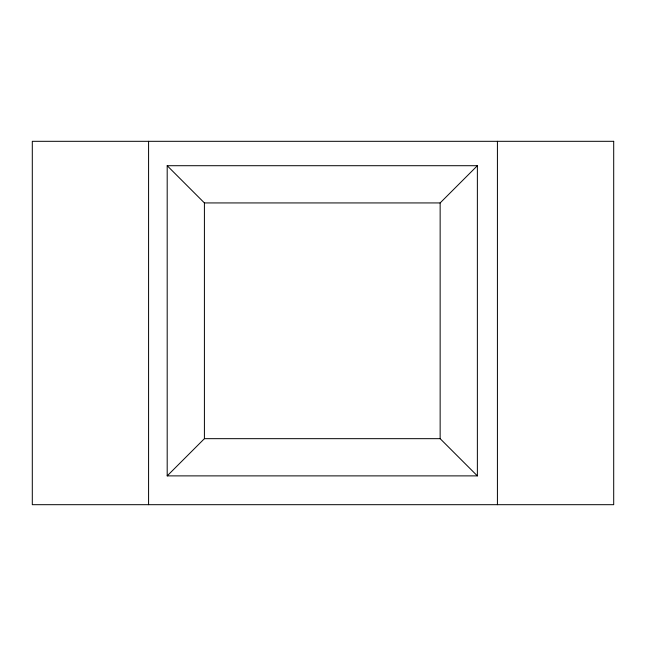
<?xml version="1.0" encoding="UTF-8"?>
<svg xmlns="http://www.w3.org/2000/svg" width="646" height="646" viewBox="0 0 646 646"><rect width="100%" height="100%" fill="white"/><g stroke="black" fill="none" stroke-linecap="round" stroke-linejoin="round"><path stroke-width="0.97" d="M167.193 475.884L204.411 438.666L204.411 202.933L167.193 165.707L477.37 165.707L477.37 475.884L167.193 475.884L167.193 165.707M477.37 475.884L440.144 438.666L440.144 202.933L477.37 165.707M204.411 202.933L440.144 202.933M204.411 438.666L440.144 438.666M497.42 141.312L497.42 504.688M148.58 141.312L148.58 504.688M613.7 141.312L32.3 141.312L32.3 504.688L613.7 504.688L613.7 141.312"/></g></svg>
